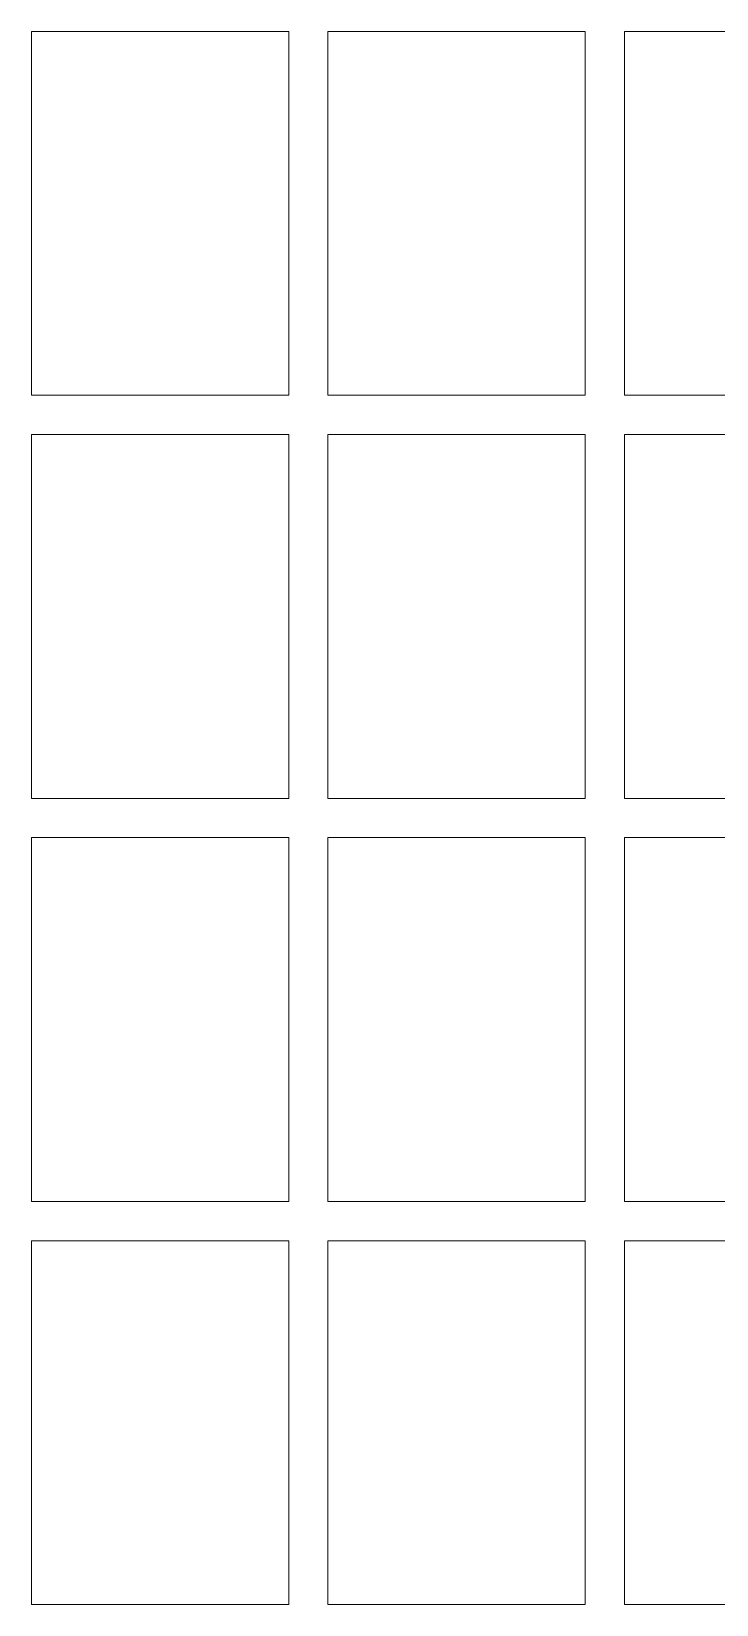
# Model space of a CAD drawing. Header units: millimetres. Extents: x -6680 to 6456, y 1671 to 6150.
# Drawn here: x -1527 to -968, y 4866 to 6150 of the extents above; entities that cross this region are included whole.
import ezdxf

# ---------------------------------------------------------------- set-up
doc = ezdxf.new("R2010")
doc.units = ezdxf.units.MM
doc.layers.add('ВЭ', color=1, linetype='Continuous')

# ---------------------------------------------------------------- blocks, each defined once
blk = doc.blocks.new('*U221')
at = {"layer": 'ВЭ', "color": 250, "linetype": 'ByBlock', "lineweight": 18}
blk.add_lwpolyline([(-105, -148.5), (105, -148.5), (105, 148.5), (-105, 148.5), (-105, -148.5)], dxfattribs=at)
blk = doc.blocks.new('*U222')
at = {"layer": 'Defpoints', "color": 0, "linetype": 'ByBlock', "lineweight": -2, "transparency": 16777216}
for p in [(1936, 0), (2178, 0), (2420, 0), (1936, -329), (2178, -329), (2420, -329), (1936, -658), (2178, -658), (2420, -658), (1936, -987), (2178, -987), (2420, -987)]:
    blk.add_blockref('*U221', p, dxfattribs=at)

msp = doc.modelspace()

# ---------------------------------------------------------------- block references
at = {"layer": 'Defpoints'}
msp.add_blockref('*U222', (-3358, 6001.5), dxfattribs=at)

doc.saveas('drawing.dxf')
